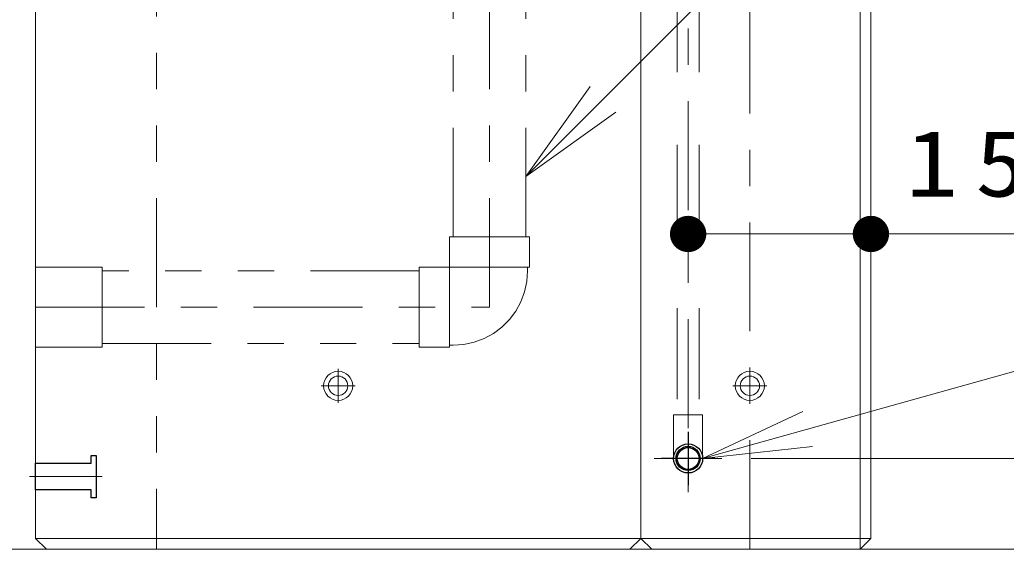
# Model space of a CAD drawing. Units: millimetres on the paper, scale 1:30. Extents: x -385 to 0, y 0 to 267.
# Drawn here: x -185.96 to -158.8, y 81.76 to 96.33 of the extents above; entities that cross this region are included whole.
import ezdxf

# ---------------------------------------------------------------- set-up
doc = ezdxf.new("R2010")
doc.units = ezdxf.units.MM
for name, pattern in [('USER1', [4.5, 2.5, -2]), ('USER2', [6, 3, -1, 1, -1]), ('USER3', [8, 3, -1, 1, -1, 1, -1])]:
    doc.linetypes.add(name, pattern=pattern)
doc.layers.add('LY_1', color=7, linetype='Continuous', lineweight=13)
doc.styles.add('ＭＳ ゴシック', font='')
doc.styles.get('ＭＳ ゴシック').set_extended_font_data('MS Gothic')

# ---------------------------------------------------------------- blocks, each defined once
blk = doc.blocks.new('filled_dot')
at = {"color": 0, "linetype": 'Continuous', "lineweight": -2, "const_width": 1.25}
blk.add_lwpolyline([(-0.625, 0, 1), (0.625, 0, 1)], format="xyb", close=True, dxfattribs=at)
blk = doc.blocks.new('open_arrow')
at = {"color": 0, "linetype": 'Continuous', "lineweight": -2}
blk.add_lwpolyline([(7.5, 1.25), (0, 0), (7.5, -1.25)], dxfattribs=at)

msp = doc.modelspace()

# ---------------------------------------------------------------- linework, layer by layer
at = {"layer": 'LY_1', "color": 4, "linetype": 'USER2'}
for p, q in [((-165.861, 81.757), (-165.861, 138.972)), ((-168.492, 84.257), (-166.631, 84.257))]:
    msp.add_line(p, q, dxfattribs=at)
at = {"layer": 'LY_1', "color": 253}
for p, q in [((-162.828, 138.423), (-162.828, 81.757)), ((-185.528, 82.057), (-168.861, 82.057)), ((-168.861, 82.057), (-162.528, 82.057))]:
    msp.add_line(p, q, dxfattribs=at)
at = {"layer": 'LY_1', "color": 4, "linetype": 'USER1'}
for p, q in [((-167.861, 128.89), (-167.861, 85.457)), ((-167.261, 128.89), (-167.261, 85.457))]:
    msp.add_line(p, q, dxfattribs=at)
at = {"layer": 'LY_1', "color": 253, "linetype": 'USER3'}
msp.add_line((-182.195, 123.423), (-182.195, 81.757), dxfattribs=at)
at = {"layer": 'LY_1', "color": 3, "linetype": 'USER3'}
for p, q in [((-174.028, 90.357), (-174.028, 118.09)), ((-172.028, 90.357), (-172.028, 118.09))]:
    msp.add_line(p, q, dxfattribs=at)
at = {"layer": 'LY_1'}
for p, q in [((-172.028, 92.023), (-159.834, 104.217)), ((-167.561, 90.437), (-155.785, 90.437)), ((-167.161, 84.257), (-155.964, 87.387)), ((-165.829, 84.257), (-144.695, 84.257)), ((-190.695, 81.757), (-157.361, 81.757))]:
    msp.add_line(p, q, dxfattribs=at)
at = {"layer": 'LY_1', "color": 253, "linetype": 'USER2'}
for p, q in [((-177.195, 85.79), (-177.195, 86.723)), ((-165.861, 85.79), (-165.861, 86.723)), ((-177.661, 86.257), (-176.728, 86.257)), ((-166.328, 86.257), (-165.395, 86.257)), ((-183.695, 83.757), (-185.695, 83.757))]:
    msp.add_line(p, q, dxfattribs=at)
at = {"layer": 'LY_1', "color": 4, "linetype": 'USER2', "lineweight": 25}
for p, q in [((-167.561, 84.989), (-167.561, 83.525)), ((-166.829, 84.257), (-168.294, 84.257))]:
    msp.add_line(p, q, dxfattribs=at)
at = {"layer": 'LY_1'}
for points in [[(-169.195, 123.757), (-169.195, 138.123), (-168.895, 138.423), (-162.828, 138.423), (-162.528, 138.123), (-162.528, 82.057), (-162.828, 81.757), (-168.561, 81.757), (-168.861, 82.057), (-168.861, 123.757)], [(-168.861, 82.057), (-168.861, 123.423), (-185.228, 123.423), (-185.528, 123.123), (-185.528, 82.057), (-185.228, 81.757), (-169.161, 81.757)]]:
    msp.add_lwpolyline(points, close=True, dxfattribs=at)
at = {"layer": 'LY_1', "color": 4, "linetype": 'USER2'}
for points in [[(-169.195, 130.09), (-167.561, 130.09), (-167.561, 83.326)], [(-185.528, 88.423), (-173.028, 88.423), (-173.028, 118.423)]]:
    msp.add_lwpolyline(points, dxfattribs=at)
at = {"layer": 'LY_1', "color": 3, "linetype": 'USER3'}
for points in [[(-174.128, 89.523), (-174.128, 90.357), (-171.928, 90.357), (-171.928, 89.523)], [(-185.528, 87.323), (-185.528, 89.523), (-183.695, 89.523), (-183.695, 87.323)], [(-174.128, 87.323), (-174.961, 87.323), (-174.961, 89.523), (-174.128, 89.523)]]:
    msp.add_lwpolyline(points, close=True, dxfattribs=at)
for points in [[(-174.961, 89.423), (-183.695, 89.423), (-183.695, 87.423), (-174.961, 87.423)], [(-171.978, 89.523), (-171.978, 89.423), (-171.999, 89.132), (-172.061, 88.846), (-172.163, 88.572), (-172.304, 88.315), (-172.479, 88.081), (-172.686, 87.874), (-172.92, 87.699), (-173.176, 87.559), (-173.451, 87.457), (-173.736, 87.394), (-174.028, 87.373), (-174.128, 87.373)]]:
    msp.add_lwpolyline(points, dxfattribs=at)
at = {"layer": 'LY_1', "color": 4, "linetype": 'USER1'}
msp.add_lwpolyline([(-167.161, 84.257), (-167.161, 85.457), (-167.961, 85.457), (-167.961, 84.257)], dxfattribs=at)
at = {"layer": 'LY_1', "color": 253, "linetype": 'USER1', "lineweight": 25}
msp.add_lwpolyline([(-185.528, 84.123), (-183.995, 84.123), (-183.995, 84.34), (-183.861, 84.34), (-183.861, 83.173), (-183.995, 83.173), (-183.995, 83.39), (-185.528, 83.39)], close=True, dxfattribs=at)
at = {"layer": 'LY_1', "color": 253}
for centre, radius in [((-177.195, 86.257), 0.4), ((-165.861, 86.257), 0.4), ((-177.195, 86.257), 0.267), ((-165.861, 86.257), 0.267)]:
    msp.add_circle(centre, radius, dxfattribs=at)
at = {"layer": 'LY_1', "color": 4, "lineweight": 25}
for radius in [0.4, 0.4, 0.333, 0.3]:
    msp.add_circle((-167.561, 84.257), radius, dxfattribs=at)

# ---------------------------------------------------------------- block references
at = {"layer": 'LY_1', "xscale": 0.4, "yscale": 0.4}
for name, p, rotation in [('open_arrow', (-172.028, 92.023), 45), ('filled_dot', (-162.528, 90.437), 180), ('open_arrow', (-167.161, 84.257), 15.6)]:
    msp.add_blockref(name, p, dxfattribs=dict(at, rotation=rotation))
msp.add_blockref('filled_dot', (-167.561, 90.437), dxfattribs=at)

# ---------------------------------------------------------------- texts
at = {"layer": 'LY_1', "insert": (-158.702, 91.437), "char_height": 1.833, "attachment_point": 8, "style": 'ＭＳ ゴシック'}
msp.add_mtext('\\T1.33;\\W1.15;151', dxfattribs=at)

doc.saveas('drawing.dxf')
